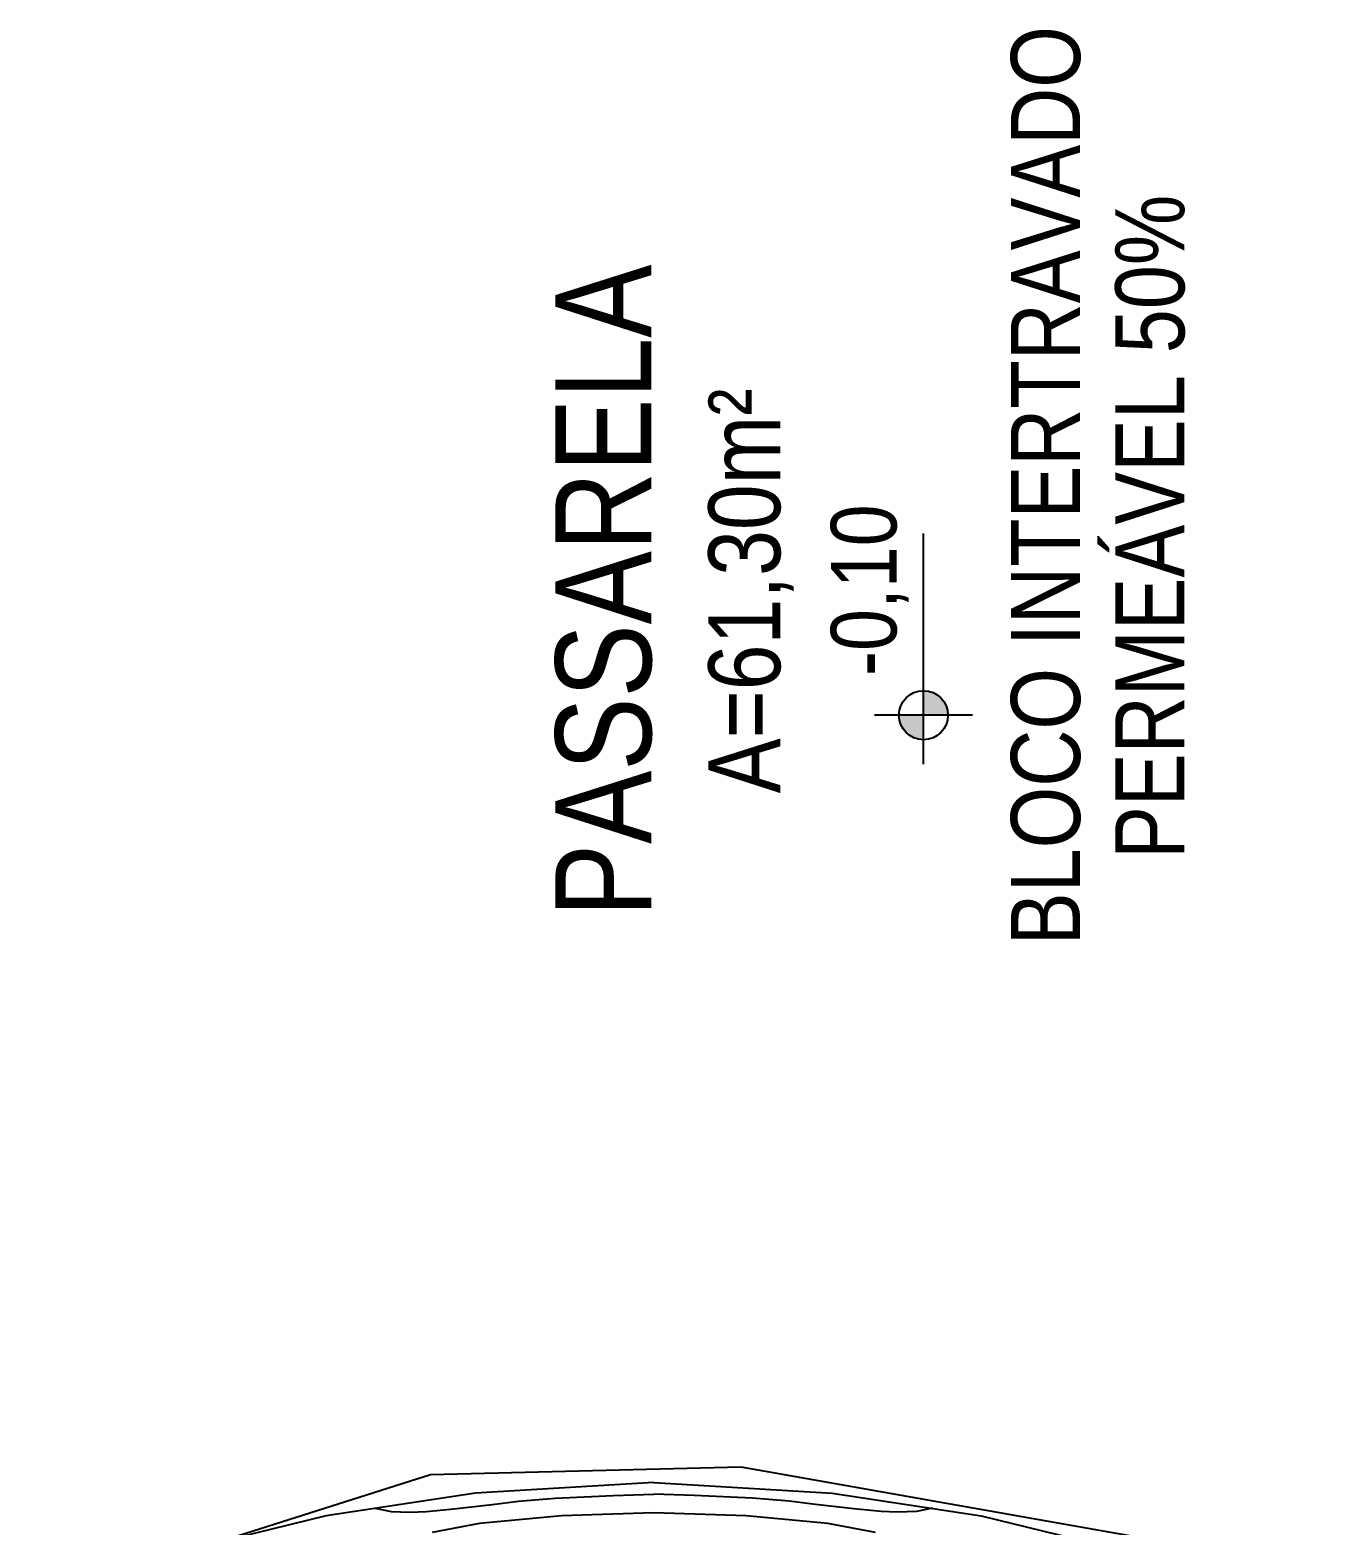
# Model space of a CAD drawing. Header units: millimetres. Extents: x 3923 to 4007, y 744 to 982.
# Drawn here: x 3949.426 to 3953.338, y 825.839 to 830.391 of the extents above; entities that cross this region are included whole.
import ezdxf
from ezdxf.enums import TextEntityAlignment as Align

# ---------------------------------------------------------------- set-up
doc = ezdxf.new("R2010")
doc.units = ezdxf.units.MM
doc.header["$LTSCALE"] = 20
doc.layers.add('E-txt-g', color=3, linetype='Continuous')
doc.layers.add('HIDROSSANITÁRIO', color=8, linetype='Continuous')
doc.layers.add('E-Txt-W', color=7, linetype='Continuous', lineweight=20)
doc.styles.add('F2', font='ARIALN.TTF')
doc.styles.add('REG60', font='romans.shx', dxfattribs={"width": 0.8, "height": 0.15})
doc.styles.add('REG80', font='romans.shx', dxfattribs={"width": 0.8, "height": 0.2})

# ---------------------------------------------------------------- blocks, each defined once
blk = doc.blocks.new('TXT-AMB75')
at = {"layer": 'E-txt-g', "style": 'REG80', "width": 0.8, "flags": 8}
blk.add_attdef('TXT', text='', height=0.2, dxfattribs=at).set_placement((0.0055, 0.2964), align=Align.CENTER)
at = {"layer": 'E-Txt-W', "style": 'REG60', "width": 0.8, "flags": 8}
blk.add_attdef('TXT', text='', height=0.15, dxfattribs=at).set_placement((0.0055, 0.0271), align=Align.CENTER)
blk = doc.blocks.new('NV')
at = {"color": 4, "linetype": 'ByBlock', "ltscale": 0.5}
for p, q in [((-1.4143, -0.1421), (-1.4143, 0.1067)), ((-1.5387, -0.0177), (-0.9535, -0.0177))]:
    blk.add_line(p, q, dxfattribs=at)
at = {"color": 4, "ltscale": 2.5}
blk.add_circle((-1.4143, -0.0177), 0.0622, dxfattribs=at)
at = {"color": 4}
for points in [[(-1.4143, -0.0177), (-1.4143, 0.0445), (-1.4583, 0.0263), (-1.4381, 0.0398)], [(-1.4143, -0.0177), (-1.4583, 0.0263), (-1.4765, -0.0177), (-1.4717, 0.0061)], [(-1.4143, -0.0177), (-1.3521, -0.0177), (-1.3703, -0.0617), (-1.3568, -0.0415)], [(-1.4143, -0.0177), (-1.3703, -0.0617), (-1.4143, -0.0799), (-1.3905, -0.0752)]]:
    blk.add_solid(points, dxfattribs=at)
at = {"layer": 'E-Txt-W', "color": 4, "ltscale": 2.5, "style": 'F2'}
blk.add_attdef('COTAPISO', (-1.3058, 0.0735), '', height=0.15, dxfattribs=at)
blk = doc.blocks.new('Austin Mini dessus')
at = {"color": 8, "flags": 128}
for points in [[(-0.4897, 3.3744), (-0.4494, 3.54)], [(-0.5243, 3.1472), (-0.4897, 3.3744)], [(-0.5014, 3.3001), (-0.4965, 3.2759)], [(-0.4965, 3.2759), (-0.4951, 3.2474)], [(-0.4951, 3.2474), (-0.4961, 3.222)], [(-0.4961, 3.222), (-0.5002, 3.1805)], [(-0.4783, 3.1411), (-0.4642, 3.2131)], [(-0.5002, 3.1805), (-0.5068, 3.1221)], [(-0.5405, 2.876), (-0.5243, 3.1472)], [(-0.4897, 3.0166), (-0.4783, 3.1411)], [(-0.5068, 3.1221), (-0.5121, 3.0818)], [(-0.5121, 3.0818), (-0.5164, 3.0261)], [(-0.5164, 3.0261), (-0.5207, 2.9376)], [(-0.4943, 2.876), (-0.4897, 3.0166)], [(-0.5207, 2.9376), (-0.5227, 2.876)], [(-0.5405, 2.876), (-0.5243, 2.6047)], [(-0.5207, 2.8143), (-0.5227, 2.876)], [(-0.4897, 2.7353), (-0.4943, 2.876)], [(-0.5164, 2.7259), (-0.5207, 2.8143)], [(-0.4783, 2.6109), (-0.4897, 2.7353)], [(-0.5121, 2.6701), (-0.5164, 2.7259)], [(-0.5068, 2.6299), (-0.5121, 2.6701)], [(-0.5002, 2.5714), (-0.5068, 2.6299)], [(-0.5243, 2.6047), (-0.4897, 2.3776)], [(-0.4642, 2.5388), (-0.4783, 2.6109)], [(-0.4961, 2.5299), (-0.5002, 2.5714)], [(-0.4951, 2.5046), (-0.4961, 2.5299)], [(-0.4965, 2.4761), (-0.4951, 2.5046)], [(-0.5014, 2.4519), (-0.4965, 2.4761)], [(-0.4897, 2.3776), (-0.4494, 2.2119)]]:
    blk.add_lwpolyline(points, dxfattribs=at)

msp = doc.modelspace()

# ---------------------------------------------------------------- linework, layer by layer
at = {"layer": 'HIDROSSANITÁRIO', "color": 8, "elevation": 5.2524}
msp.add_lwpolyline([(3952.7861, 816.9431), (3953.3379, 817.9018), (3953.2306, 822.6575), (3953.1747, 825.0596), (3952.9686, 825.7719), (3951.591, 826.0162), (3950.645, 825.9928), (3949.9969, 825.7868), (3949.6504, 825.5568), (3949.4842, 823.9821), (3949.426, 819.4377), (3949.497, 818.1172), (3949.7796, 816.8793), (3950.4554, 816.791), (3952.439, 816.7924), (3952.7746, 816.8885), (3952.7861, 816.9431)], dxfattribs=at)

# ---------------------------------------------------------------- block references
at = {"layer": 'HIDROSSANITÁRIO', "color": 8}
ref = msp.add_blockref('TXT-AMB75', (3951.7493, 828.6753, 3.6592), dxfattribs=dict(at, xscale=1.458, yscale=1.458, zscale=1.458, rotation=90))
ref.add_attrib('TXT', 'PASSARELA', dxfattribs={"layer": 'E-txt-g', "color": 2, "height": 0.2916, "rotation": 90, "style": 'F2'}).set_placement((3951.3171, 828.6833, 3.6592), align=Align.CENTER)
ref.add_attrib('TXT', 'A=61,30m²', dxfattribs={"layer": 'E-Txt-W', "height": 0.2187, "rotation": 90, "style": 'F2'}).set_placement((3951.7099, 828.6833, 3.6592), align=Align.CENTER)
ref = msp.add_blockref('NV', (3952.1246, 830.0017, 3.6592), dxfattribs=dict(at, xscale=1.2, yscale=1.2, zscale=1.2, rotation=90))
ref.add_attrib('COTAPISO', '-0,10', (3952.0639, 828.424, 3.6592), dxfattribs={"layer": 'E-Txt-W', "color": 4, "ltscale": 2.5, "height": 0.2, "rotation": 90, "style": 'F2'})
at = {"layer": 'HIDROSSANITÁRIO', "color": 8, "xscale": -2, "yscale": 2, "zscale": 2, "rotation": 90}
msp.add_blockref('Austin Mini dessus', (3957.077, 824.8881, 5.2524), dxfattribs=at)

# ---------------------------------------------------------------- texts
at = {"layer": 'HIDROSSANITÁRIO', "color": 8, "style": 'F2'}
for s, p in [('BLOCO INTERTRAVADO', (3952.6224, 827.6048)), ('PERMEÁVEL 50%%%', (3952.9401, 827.8672))]:
    msp.add_text(s, height=0.210316, rotation=90, dxfattribs=at).set_placement(p)

doc.saveas('drawing.dxf')
